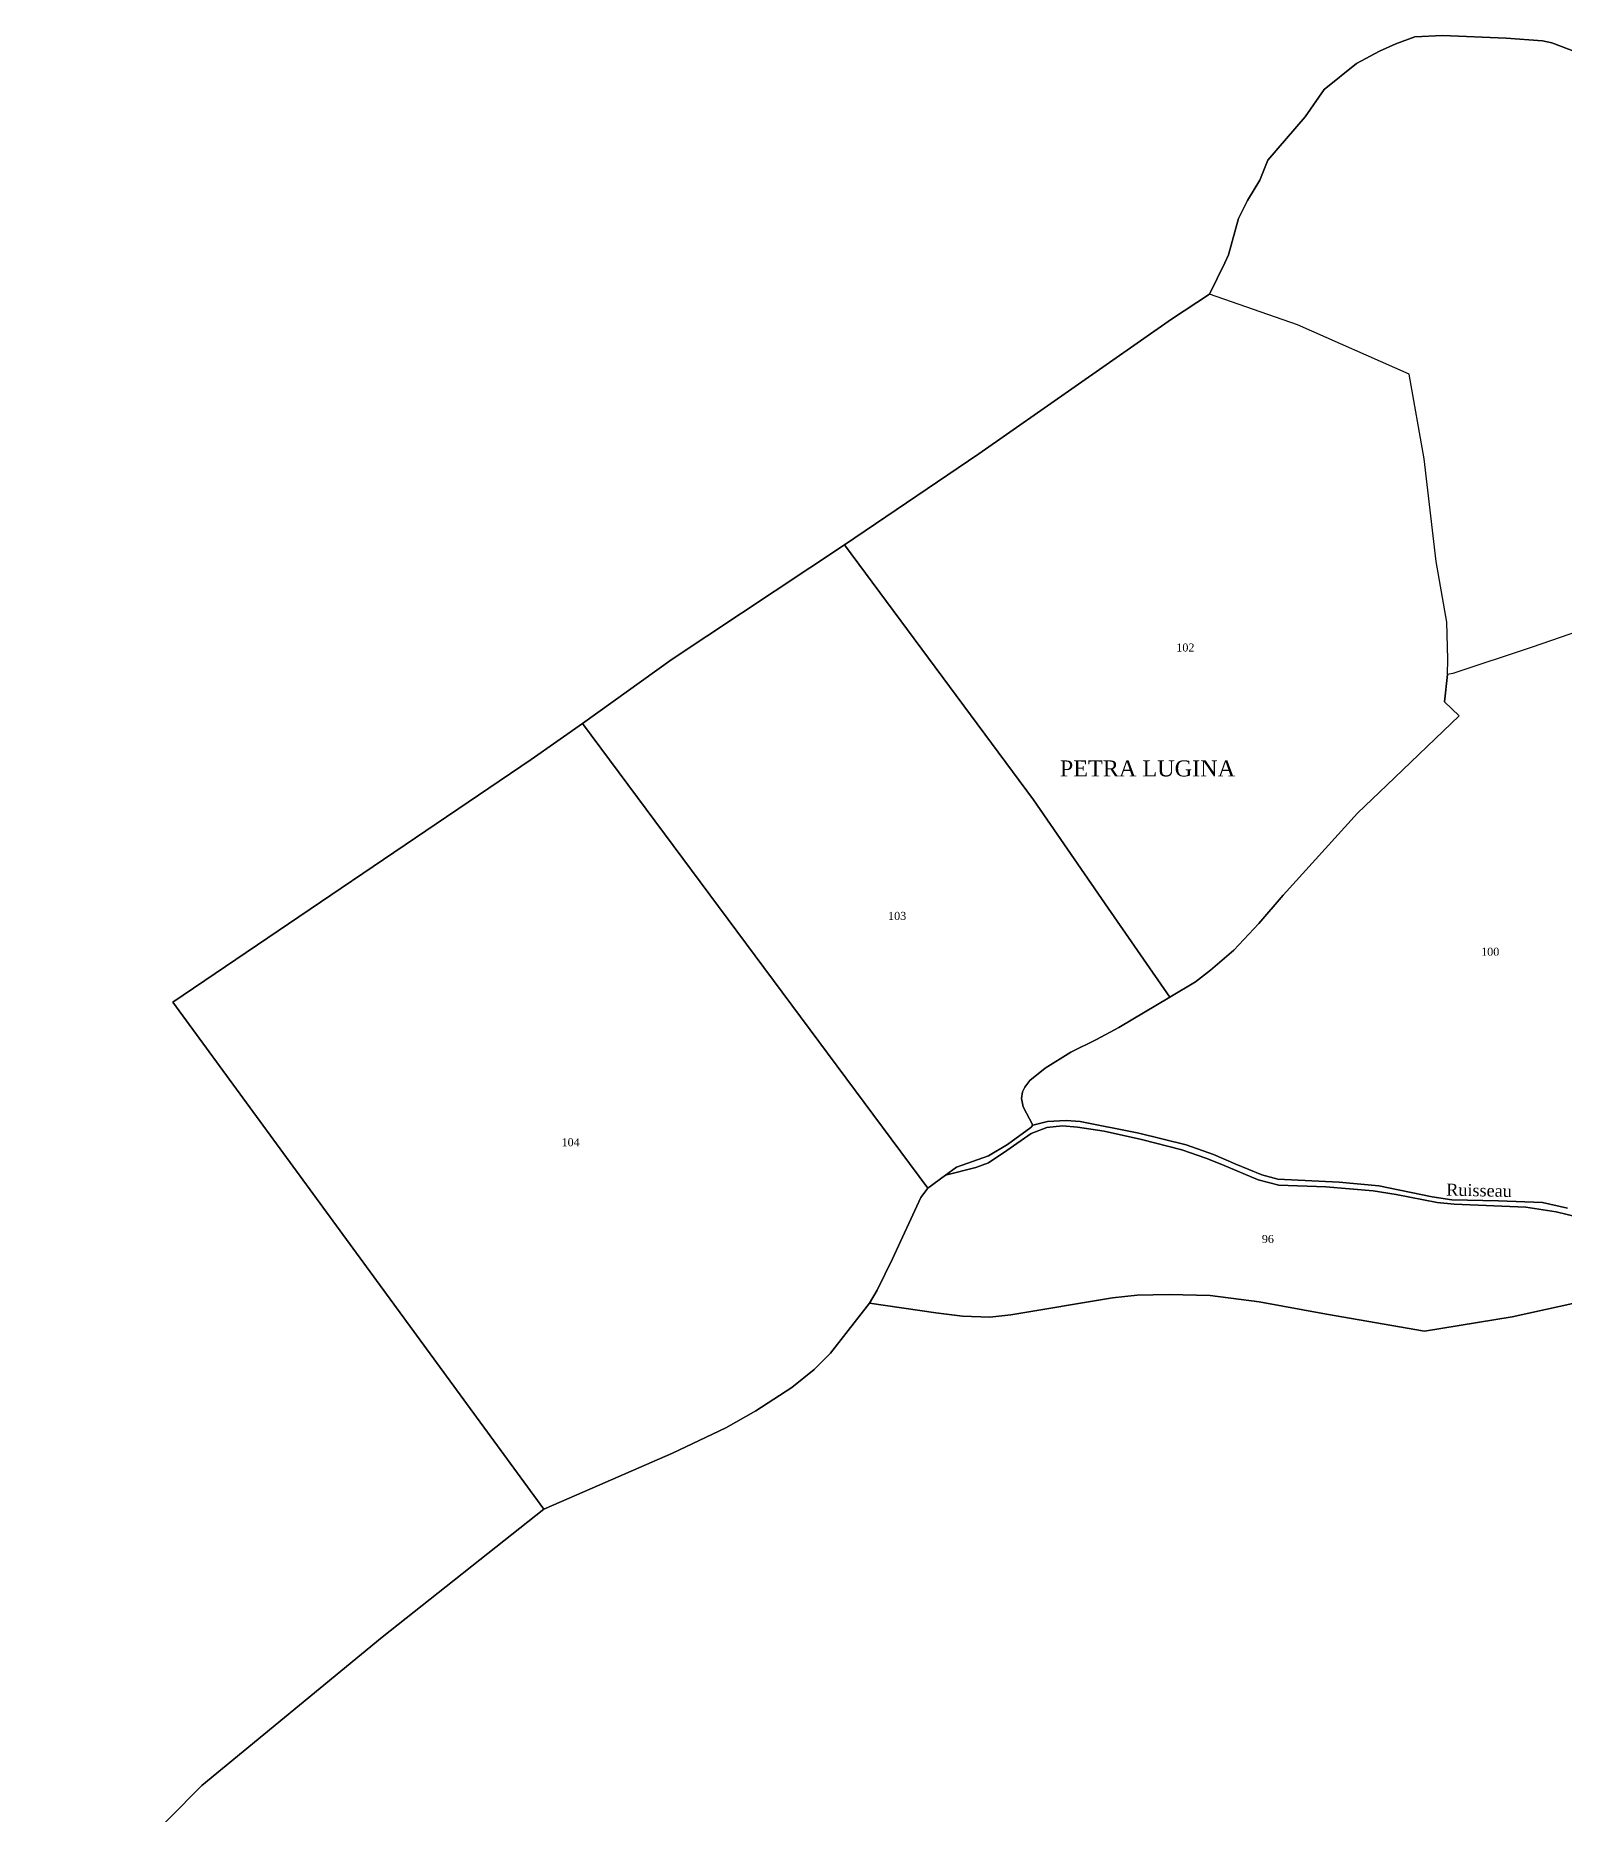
# Model space of a CAD drawing. Extents: x 1205702 to 1209344, y 6150197 to 6152796.
# Drawn here: x 1207836.1 to 1208218.1, y 6150812.7 to 6151257.3 of the extents above; entities that cross this region are included whole.
import ezdxf

# ---------------------------------------------------------------- set-up
doc = ezdxf.new("R2010")
doc.units = 0
doc.linetypes.add('CONTINU', pattern=[0])
for name, color, linetype in [('1LIEUDIT', 7, 'CONTINU'), ('1PARCELLE', 7, 'CONTINU'), ('1SUBDSECT', 7, 'CONTINU'), ('1TRONFLUV', 7, 'CONTINU'), ('3LIEUDITTEX', 7, 'CONTINU'), ('3PARCELLETEX', 7, 'CONTINU'), ('3TRONFLUVTEX', 7, 'CONTINU')]:
    doc.layers.add(name, color=color, linetype=linetype)
doc.styles.get("Standard").update_dxf_attribs({"font": 'Times New Roman'})

msp = doc.modelspace()

# ---------------------------------------------------------------- linework, layer by layer
at = {"layer": '1LIEUDIT'}
for points in [[(1208224.29, 6150961.31), (1208216.05, 6150963.31), (1208208.5, 6150964.53), (1208190.59, 6150965.29), (1208186.34, 6150965.7), (1208176.05, 6150967.68), (1208170.31, 6150968.6), (1208158.51, 6150969.55), (1208146.75, 6150970), (1208141.56, 6150971.33), (1208132.51, 6150975.17), (1208128.54, 6150976.75), (1208122.55, 6150978.79), (1208112.44, 6150981.4), (1208103.14, 6150983.47), (1208096.43, 6150984.52), (1208092.69, 6150984.85), (1208088.78, 6150984.38), (1208084.84, 6150982.94), (1208078.82, 6150978.65), (1208074.18, 6150975.61), (1208071.06, 6150974.43), (1208063.44, 6150972.52), (1208059.05, 6150969.23), (1208057.3, 6150966.88), (1208050.19, 6150951.57), (1208046.44, 6150943.78), (1208044.45, 6150940.47), (1208038.61, 6150932.89), (1208034.74, 6150928.01), (1208030.65, 6150923.9), (1208025.09, 6150919.42), (1208016.12, 6150913.62), (1208008.57, 6150909.36), (1207995.24, 6150903.02), (1207973.26, 6150893.41), (1207963.16, 6150889.06), (1207870.43, 6151015.76), (1207959.96, 6151076.38), (1207972.8, 6151085.38), (1207995.19, 6151101.44), (1208038.22, 6151130.03), (1208071.81, 6151152.81), (1208119.9, 6151186.44), (1208129.44, 6151192.65), (1208133.26, 6151200.51), (1208134.19, 6151202.52), (1208136.67, 6151211.6), (1208138.96, 6151216.06), (1208142.04, 6151221.17), (1208144.01, 6151226.2), (1208153.37, 6151236.96), (1208158.11, 6151243.81), (1208166.19, 6151250.3), (1208171.93, 6151253.44), (1208176, 6151255.24), (1208180.7, 6151256.95), (1208187.66, 6151257.3), (1208203.57, 6151256.65), (1208212.6, 6151255.99), (1208214.93, 6151255.49), (1208222.6, 6151252.54)], [(1207836.14, 6150777.96), (1207877.67, 6150819.95), (1207922.76, 6150857.07), (1207963.16, 6150889.06), (1207973.26, 6150893.41), (1207995.24, 6150903.02), (1208008.57, 6150909.36), (1208016.12, 6150913.62), (1208025.09, 6150919.42), (1208030.65, 6150923.9), (1208034.74, 6150928.01), (1208038.61, 6150932.89), (1208044.45, 6150940.47), (1208046.44, 6150943.78), (1208050.19, 6150951.57), (1208057.3, 6150966.88), (1208059.05, 6150969.23), (1208063.44, 6150972.52), (1208071.06, 6150974.43), (1208074.18, 6150975.61), (1208078.82, 6150978.65), (1208084.84, 6150982.94), (1208088.78, 6150984.38), (1208092.69, 6150984.85), (1208096.43, 6150984.52), (1208103.14, 6150983.47), (1208112.44, 6150981.4), (1208122.55, 6150978.79), (1208128.54, 6150976.75), (1208132.51, 6150975.17), (1208141.56, 6150971.33), (1208146.75, 6150970), (1208158.51, 6150969.55), (1208170.31, 6150968.6), (1208176.05, 6150967.68), (1208186.34, 6150965.7), (1208190.59, 6150965.29), (1208208.5, 6150964.53), (1208216.05, 6150963.31), (1208224.29, 6150961.31)]]:
    msp.add_lwpolyline(points, dxfattribs=at)
at = {"layer": '1PARCELLE'}
for points in [[(1208233.45, 6151112.55), (1208210.03, 6151104.43), (1208190.2, 6151097.85), (1208188.85, 6151097.63), (1208188.98, 6151101.42), (1208188.72, 6151110.7), (1208186.08, 6151125.89), (1208183.08, 6151151.51), (1208179.3, 6151172.71), (1208151.38, 6151185.03), (1208129.44, 6151192.65), (1208133.26, 6151200.51), (1208134.19, 6151202.52), (1208136.67, 6151211.6), (1208138.96, 6151216.06), (1208142.04, 6151221.17), (1208144.01, 6151226.2), (1208153.37, 6151236.96), (1208158.11, 6151243.81), (1208166.19, 6151250.3), (1208171.93, 6151253.44), (1208176, 6151255.24), (1208180.7, 6151256.95), (1208187.66, 6151257.3), (1208203.57, 6151256.65), (1208212.6, 6151255.99), (1208214.93, 6151255.49), (1208222.6, 6151252.54)], [(1208233.45, 6151112.55), (1208210.03, 6151104.43), (1208190.2, 6151097.85), (1208188.85, 6151097.63), (1208188.15, 6151090.78), (1208191.79, 6151087.27), (1208173.73, 6151069.97), (1208166.4, 6151062.98), (1208147.87, 6151042.48), (1208141.72, 6151035.38), (1208135.54, 6151028.71), (1208129.64, 6151023.7), (1208125.93, 6151020.81), (1208119.55, 6151017.02), (1208106.8, 6151009.4), (1208101.2, 6151006.43), (1208094.77, 6151003.25), (1208088.36, 6150999.2), (1208084.57, 6150996.17), (1208083.33, 6150994.5), (1208082.73, 6150993.36), (1208082.47, 6150991.64), (1208082.87, 6150989.56), (1208085.27, 6150984.99), (1208088.98, 6150985.9), (1208093.62, 6150986.13), (1208097.13, 6150985.93), (1208111.81, 6150982.96), (1208123.61, 6150980.07), (1208130.45, 6150977.7), (1208136, 6150975.21), (1208142.47, 6150972.6), (1208146.49, 6150971.47), (1208161.8, 6150970.71), (1208171.74, 6150969.8), (1208185.09, 6150967.06), (1208190.01, 6150966.35), (1208201.65, 6150966.05), (1208212.65, 6150965.71), (1208218.87, 6150964.27)], [(1208225.13, 6150941.52), (1208205.04, 6150937.06), (1208183.15, 6150933.5), (1208158.7, 6150937.78), (1208141.83, 6150940.81), (1208129.63, 6150942.46), (1208119.33, 6150942.69), (1208111.34, 6150942.47), (1208105.21, 6150941.81), (1208079.79, 6150937.56), (1208074.51, 6150937.05), (1208067.72, 6150937.29), (1208061.09, 6150938.12), (1208044.45, 6150940.47), (1208044.45, 6150940.47), (1208046.44, 6150943.78), (1208050.19, 6150951.57), (1208057.3, 6150966.88), (1208059.05, 6150969.23), (1208063.44, 6150972.52), (1208071.06, 6150974.43), (1208074.18, 6150975.61), (1208078.82, 6150978.65), (1208084.84, 6150982.94), (1208088.78, 6150984.38), (1208092.69, 6150984.85), (1208096.43, 6150984.52), (1208103.14, 6150983.47), (1208112.44, 6150981.4), (1208122.55, 6150978.79), (1208128.54, 6150976.75), (1208132.51, 6150975.17), (1208141.56, 6150971.33), (1208146.75, 6150970), (1208158.51, 6150969.55), (1208170.31, 6150968.6), (1208176.05, 6150967.68), (1208186.34, 6150965.7), (1208190.59, 6150965.29), (1208208.5, 6150964.53), (1208216.05, 6150963.31), (1208224.29, 6150961.31)], [(1207836.14, 6150777.96), (1207877.67, 6150819.95), (1207922.76, 6150857.07), (1207963.16, 6150889.06), (1207973.26, 6150893.41), (1207995.24, 6150903.02), (1208008.57, 6150909.36), (1208016.12, 6150913.62), (1208025.09, 6150919.42), (1208030.65, 6150923.9), (1208034.74, 6150928.01), (1208038.61, 6150932.89), (1208044.45, 6150940.47), (1208061.09, 6150938.12), (1208067.72, 6150937.29), (1208074.51, 6150937.05), (1208079.79, 6150937.56), (1208105.21, 6150941.81), (1208111.34, 6150942.47), (1208119.33, 6150942.69), (1208129.63, 6150942.46), (1208141.83, 6150940.81), (1208158.7, 6150937.78), (1208183.15, 6150933.5), (1208205.04, 6150937.06), (1208225.13, 6150941.52)]]:
    msp.add_lwpolyline(points, dxfattribs=at)
for points in [[(1208119.9, 6151186.44), (1208071.81, 6151152.81), (1208038.22, 6151130.03), (1208085.45, 6151066.31), (1208104.08, 6151039.25), (1208119.55, 6151017.02), (1208125.93, 6151020.81), (1208129.64, 6151023.7), (1208135.54, 6151028.71), (1208141.72, 6151035.38), (1208147.87, 6151042.48), (1208166.4, 6151062.98), (1208173.73, 6151069.97), (1208191.79, 6151087.27), (1208188.15, 6151090.78), (1208188.85, 6151097.63), (1208188.98, 6151101.42), (1208188.72, 6151110.7), (1208186.08, 6151125.89), (1208183.08, 6151151.51), (1208179.3, 6151172.71), (1208151.38, 6151185.03), (1208129.44, 6151192.65), (1208119.9, 6151186.44)], [(1208038.22, 6151130.03), (1207995.19, 6151101.44), (1207972.8, 6151085.38), (1208059.05, 6150969.23), (1208063.44, 6150972.52), (1208066.22, 6150974.52), (1208074.25, 6150977.29), (1208079, 6150980.2), (1208084.8, 6150984.41), (1208085.27, 6150984.99), (1208082.87, 6150989.56), (1208082.47, 6150991.64), (1208082.73, 6150993.36), (1208083.33, 6150994.5), (1208084.57, 6150996.17), (1208088.36, 6150999.2), (1208094.77, 6151003.25), (1208101.2, 6151006.43), (1208106.8, 6151009.4), (1208119.55, 6151017.02), (1208104.08, 6151039.25), (1208085.45, 6151066.31), (1208038.22, 6151130.03)], [(1207870.43, 6151015.76), (1207963.16, 6150889.06), (1207973.26, 6150893.41), (1207995.24, 6150903.02), (1208008.57, 6150909.36), (1208016.12, 6150913.62), (1208025.09, 6150919.42), (1208030.65, 6150923.9), (1208034.74, 6150928.01), (1208038.61, 6150932.89), (1208044.45, 6150940.47), (1208046.44, 6150943.78), (1208050.19, 6150951.57), (1208057.3, 6150966.88), (1208059.05, 6150969.23), (1207972.8, 6151085.38), (1207959.96, 6151076.38), (1207870.43, 6151015.76)]]:
    msp.add_lwpolyline(points, close=True, dxfattribs=at)
at = {"layer": '1SUBDSECT'}
msp.add_lwpolyline([(1208222.6, 6151252.54), (1208214.93, 6151255.49), (1208212.6, 6151255.99), (1208203.57, 6151256.65), (1208187.66, 6151257.3), (1208180.7, 6151256.95), (1208176, 6151255.24), (1208171.93, 6151253.44), (1208166.19, 6151250.3), (1208158.11, 6151243.81), (1208153.37, 6151236.96), (1208144.01, 6151226.2), (1208142.04, 6151221.17), (1208138.96, 6151216.06), (1208136.67, 6151211.6), (1208134.19, 6151202.52), (1208133.26, 6151200.51), (1208129.44, 6151192.65), (1208119.9, 6151186.44), (1208119.9, 6151186.44), (1208071.81, 6151152.81), (1208038.22, 6151130.03), (1207995.19, 6151101.44), (1207972.8, 6151085.38), (1207959.96, 6151076.38), (1207870.43, 6151015.76), (1207963.16, 6150889.06), (1207922.76, 6150857.07), (1207877.67, 6150819.95), (1207836.14, 6150777.96)], dxfattribs=at)
at = {"layer": '1TRONFLUV'}
msp.add_lwpolyline([(1208218.87, 6150964.27), (1208212.65, 6150965.71), (1208201.65, 6150966.05), (1208190.01, 6150966.35), (1208185.09, 6150967.06), (1208171.74, 6150969.8), (1208161.8, 6150970.71), (1208146.49, 6150971.47), (1208142.47, 6150972.6), (1208136, 6150975.21), (1208130.45, 6150977.7), (1208123.61, 6150980.07), (1208111.81, 6150982.96), (1208097.13, 6150985.93), (1208093.62, 6150986.13), (1208088.98, 6150985.9), (1208085.27, 6150984.99), (1208084.8, 6150984.41), (1208079, 6150980.2), (1208074.25, 6150977.29), (1208066.22, 6150974.52), (1208063.44, 6150972.52), (1208071.06, 6150974.43), (1208074.18, 6150975.61), (1208078.82, 6150978.65), (1208084.84, 6150982.94), (1208088.78, 6150984.38), (1208092.69, 6150984.85), (1208096.43, 6150984.52), (1208103.14, 6150983.47), (1208112.44, 6150981.4), (1208122.55, 6150978.79), (1208128.54, 6150976.75), (1208132.51, 6150975.17), (1208141.56, 6150971.33), (1208146.75, 6150970), (1208158.51, 6150969.55), (1208170.31, 6150968.6), (1208176.05, 6150967.68), (1208186.34, 6150965.7), (1208190.59, 6150965.29), (1208208.5, 6150964.53), (1208216.05, 6150963.31), (1208224.29, 6150961.31)], dxfattribs=at)

# ---------------------------------------------------------------- texts
at = {"layer": '3LIEUDITTEX'}
msp.add_text('PETRA LUGINA', height=4, dxfattribs=at).set_placement((1208092.03, 6151072.15))
at = {"layer": '3PARCELLETEX'}
for s, p in [('102', (1208121.14, 6151103.37)), ('103', (1208049.13, 6151036.3)), ('100', (1208197.3, 6151027.34)), ('104', (1207967.55, 6150979.73)), ('96', (1208142.5, 6150955.56))]:
    msp.add_text(s, height=2, dxfattribs=at).set_placement(p)
at = {"layer": '3TRONFLUVTEX'}
msp.add_text('Ruisseau', height=3, rotation=358.7, dxfattribs=at).set_placement((1208188.56, 6150967.4))

doc.saveas('drawing.dxf')
